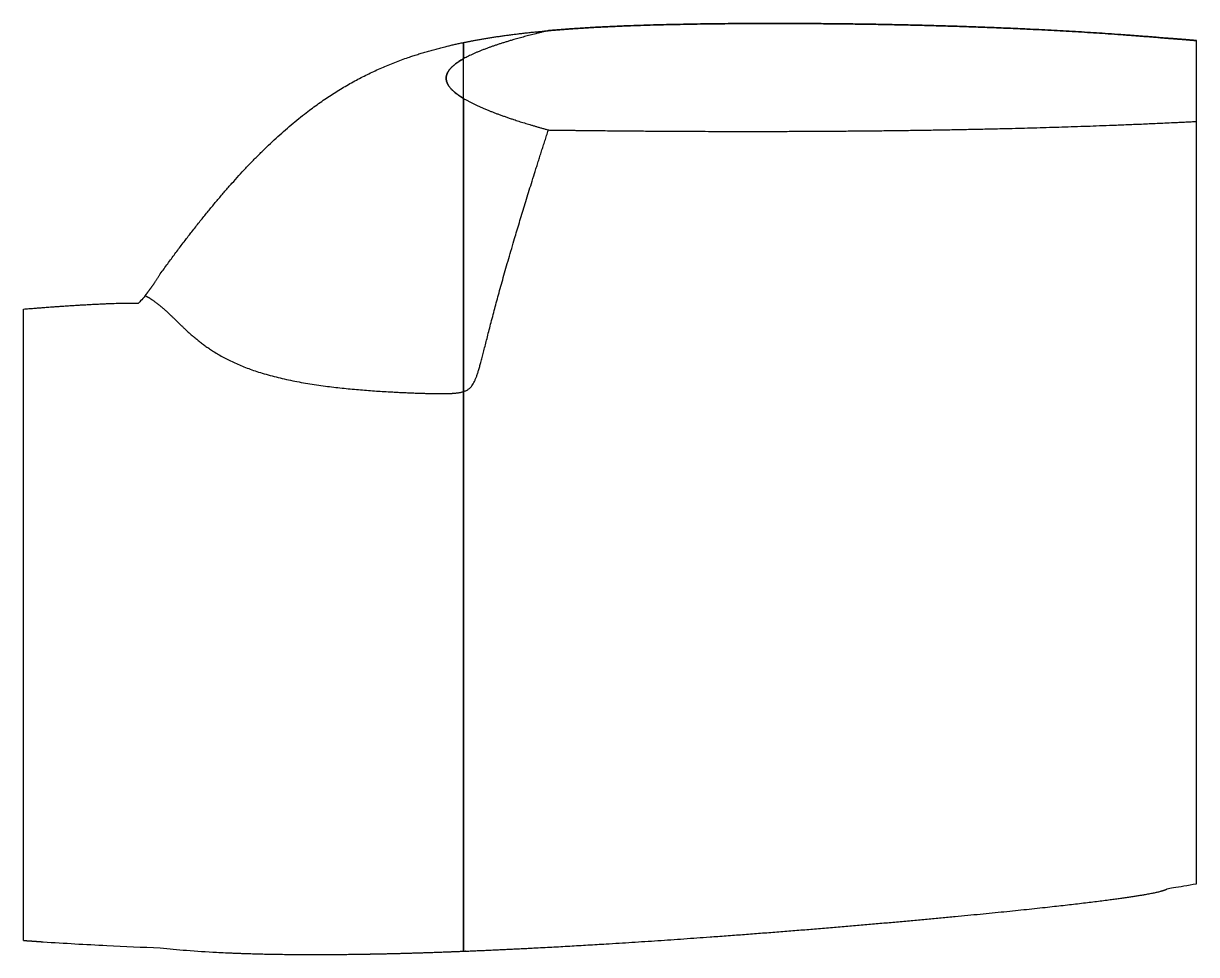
# Model space of a CAD drawing. Header units: inches. Extents: x 0 to 72, y -25 to 32.1.
import ezdxf

# ---------------------------------------------------------------- set-up
doc = ezdxf.new("R2010")
doc.units = ezdxf.units.IN
doc.layers.get('0').update_dxf_attribs({"linetype": 'CONTINUOUS'})

msp = doc.modelspace()

# ---------------------------------------------------------------- linework, layer by layer
for p, q in [((72, -20.647), (72, 31.079)), ((72, 26.119), (72, 31.079)), ((27, 27.66), (27, 30.959)), ((27, 30.959), (27, 29.96)), ((27, -24.808), (27, 27.66)), ((27, 27.538), (27, -24.808)), ((0, -24.146), (0, 14.602)), ((72, -20.668), (72, -20.647)), ((70.2, -20.974), (70.2, -20.975))]:
    msp.add_line(p, q)
for points in [[(32.218, 31.691), (31.741, 31.579), (30.83, 31.353), (29.588, 31.012), (28.187, 30.552), (26.887, 29.968), (26.081, 29.375), (25.807, 28.77), (26.086, 28.155), (26.896, 27.529), (28.195, 26.894), (29.595, 26.378), (30.834, 25.988), (31.743, 25.726), (32.218, 25.594)], [(32.218, 31.691), (31.741, 31.579), (30.83, 31.353), (29.588, 31.012), (28.187, 30.552), (26.887, 29.968), (26.081, 29.375), (25.807, 28.77), (26.086, 28.155), (26.896, 27.529), (28.195, 26.894), (29.595, 26.378), (30.834, 25.988), (31.743, 25.726), (32.218, 25.594)], [(70.2, 31.224), (70.547, 31.201), (70.9, 31.175), (71.26, 31.146), (71.627, 31.114), (72, 31.079)], [(72, 31.079), (71.627, 31.114), (71.26, 31.146), (70.9, 31.175), (70.547, 31.201), (70.2, 31.224)], [(7.473, 15.43), (7.722, 15.299), (8.21, 14.991), (8.907, 14.393), (9.846, 13.379), (11.392, 12.019), (13.632, 10.857), (16.631, 10.078), (20.016, 9.656), (23.211, 9.464), (25.676, 9.391), (27.067, 9.412), (27.616, 9.771), (27.989, 10.887), (28.471, 12.931), (29.276, 16.01), (30.24, 19.319), (31.155, 22.274), (31.849, 24.453), (32.218, 25.594)], [(7.473, 15.43), (7.593, 15.582), (7.747, 15.782), (7.936, 16.04), (8.154, 16.367), (8.4, 16.762)]]:
    msp.add_open_spline(points, degree=5)
for points, degree, knots in [([(27, 30.959), (27.709, 31.105), (28.7, 31.283), (29.73, 31.432), (30.803, 31.559), (31.919, 31.664), (32.218, 31.691)], 5, [-0.73959791, -0.73959791, -0.73959791, -0.73959791, -0.73959791, -0.73959791, -0.7, -0.68576845, -0.68576845, -0.68576845, -0.68576845, -0.68576845, -0.68576845]), ([(32.218, 31.691), (34.016, 31.851), (38.159, 32.091), (45.244, 32.194), (53.667, 32.155), (62.055, 31.833), (67.603, 31.448), (70.2, 31.224)], 5, [-0.6857684, -0.6857684, -0.6857684, -0.6857684, -0.6857684, -0.6857684, -0.6, -0.5, -0.4070441, -0.4070441, -0.4070441, -0.4070441, -0.4070441, -0.4070441]), ([(70.2, 31.224), (67.603, 31.448), (62.055, 31.833), (53.667, 32.155), (45.244, 32.194), (38.159, 32.091), (34.016, 31.851), (32.218, 31.691)], 5, [0.4070441, 0.4070441, 0.4070441, 0.4070441, 0.4070441, 0.4070441, 0.5, 0.6, 0.6857684, 0.6857684, 0.6857684, 0.6857684, 0.6857684, 0.6857684]), ([(8.4, 16.762), (9.731, 18.615), (12.545, 22.279), (16.031, 26.052), (19.4, 28.519), (23.166, 30.041), (25.918, 30.735), (27, 30.959)], 5, [-0.9844953, -0.9844953, -0.9844953, -0.9844953, -0.9844953, -0.9844953, -0.9, -0.8, -0.7395979, -0.7395979, -0.7395979, -0.7395979, -0.7395979, -0.7395979]), ([(27, 27.538), (26.795, 27.662), (26.429, 27.911), (26.028, 28.282), (25.808, 28.771), (26.025, 29.251), (26.426, 29.608), (26.793, 29.843), (27, 29.96)], 5, [0.3017202, 0.3017202, 0.3017202, 0.3017202, 0.3017202, 0.3017202, 0.4, 0.5, 0.6, 0.6989947, 0.6989947, 0.6989947, 0.6989947, 0.6989947, 0.6989947]), ([(32.218, 25.594), (34.379, 25.564), (38.725, 25.517), (45.312, 25.483), (53.14, 25.517), (61.191, 25.674), (67.12, 25.885), (70.764, 26.056), (72, 26.119)], 5, [0, 0, 0, 0, 0, 0, 0.2, 0.4, 0.6, 0.7015477, 0.7015477, 0.7015477, 0.7015477, 0.7015477, 0.7015477]), ([(32.218, 25.594), (34.379, 25.564), (38.725, 25.517), (45.312, 25.483), (53.14, 25.517), (61.191, 25.674), (67.12, 25.885), (70.764, 26.056), (72, 26.119)], 5, [0, 0, 0, 0, 0, 0, 0.2, 0.4, 0.6, 0.7015477, 0.7015477, 0.7015477, 0.7015477, 0.7015477, 0.7015477]), ([(7.473, 15.43), (7.379, 15.311), (7.285, 15.201), (7.158, 15.068), (7.128, 15.038), (7.084, 14.996), (7.073, 14.986), (7.062, 14.975)], 3, [0, 0, 0, 0, 5.000467, 5.000467, 6.517773, 6.517773, 7.021452, 7.021452, 7.021452, 7.021452]), ([(0, 14.602), (0.688, 14.659), (2.19, 14.775), (4.23, 14.909), (5.79, 14.976), (6.651, 14.976), (6.952, 14.973), (7.047, 14.975), (7.062, 14.975)], 5, [0.4228119, 0.4228119, 0.4228119, 0.4228119, 0.4228119, 0.4228119, 0.5, 0.6, 0.7, 0.720598, 0.720598, 0.720598, 0.720598, 0.720598, 0.720598]), ([(70.2, -20.975), (70.292, -20.959), (70.426, -20.935), (70.77, -20.876), (70.988, -20.839), (71.466, -20.758), (71.728, -20.714), (72, -20.668)], 3, [0, 0, 0, 0, 2.111355, 2.111355, 4.523801, 4.523801, 6.99888, 6.99888, 6.99888, 6.99888]), ([(27, -24.808), (27.136, -24.803), (28.294, -24.756), (30.525, -24.657), (33.943, -24.478), (38.666, -24.187), (44.523, -23.767), (50.296, -23.303), (55.735, -22.822), (60.592, -22.351), (64.639, -21.913), (67.693, -21.528), (69.254, -21.273), (69.921, -21.112), (70.144, -21.017), (70.2, -20.974)], 5, [0.324389, 0.324389, 0.324389, 0.324389, 0.324389, 0.324389, 0.3333333, 0.4, 0.4666667, 0.5333333, 0.6, 0.6666667, 0.7333333, 0.8, 0.8666667, 0.9333333, 1, 1, 1, 1, 1, 1]), ([(0, -24.146), (0.235, -24.163), (0.477, -24.18), (0.719, -24.197), (0.961, -24.214), (1.205, -24.23), (1.21, -24.231)], 5, [0.6868789, 0.6868789, 0.6868789, 0.6868789, 0.6868789, 0.6868789, 0.7, 0.70028164, 0.70028164, 0.70028164, 0.70028164, 0.70028164, 0.70028164]), ([(1.21, -24.231), (2.511, -24.318), (3.813, -24.391), (6.21, -24.51), (7.306, -24.557), (8.4, -24.599)], 3, [0, 0, 0, 0, 10.000873, 10.000873, 18.449181, 18.449181, 18.449181, 18.449181]), ([(8.4, -24.599), (8.921, -24.656), (9.464, -24.707), (10.618, -24.798), (11.234, -24.838), (12.034, -24.881), (12.216, -24.89), (12.399, -24.898)], 3, [0, 0, 0, 0, 4.331826, 4.331826, 9.095949, 9.095949, 10.498829, 10.498829, 10.498829, 10.498829]), ([(12.399, -24.898), (12.8, -24.917), (13.88, -24.961), (15.483, -25.004), (17.225, -25.021), (19.104, -25.012), (20.542, -24.992), (21.111, -24.982)], 5, [0.0923386, 0.0923386, 0.0923386, 0.0923386, 0.0923386, 0.0923386, 0.1333333, 0.2, 0.2423867, 0.2423867, 0.2423867, 0.2423867, 0.2423867, 0.2423867]), ([(21.111, -24.982), (21.437, -24.976), (22.55, -24.955), (23.702, -24.925), (24.893, -24.888), (26.119, -24.844), (27, -24.808)], 5, [0.24238669, 0.24238669, 0.24238669, 0.24238669, 0.24238669, 0.24238669, 0.26666667, 0.32438902, 0.32438902, 0.32438902, 0.32438902, 0.32438902, 0.32438902])]:
    msp.add_open_spline(points, degree=degree, knots=knots)

doc.saveas('drawing.dxf')
